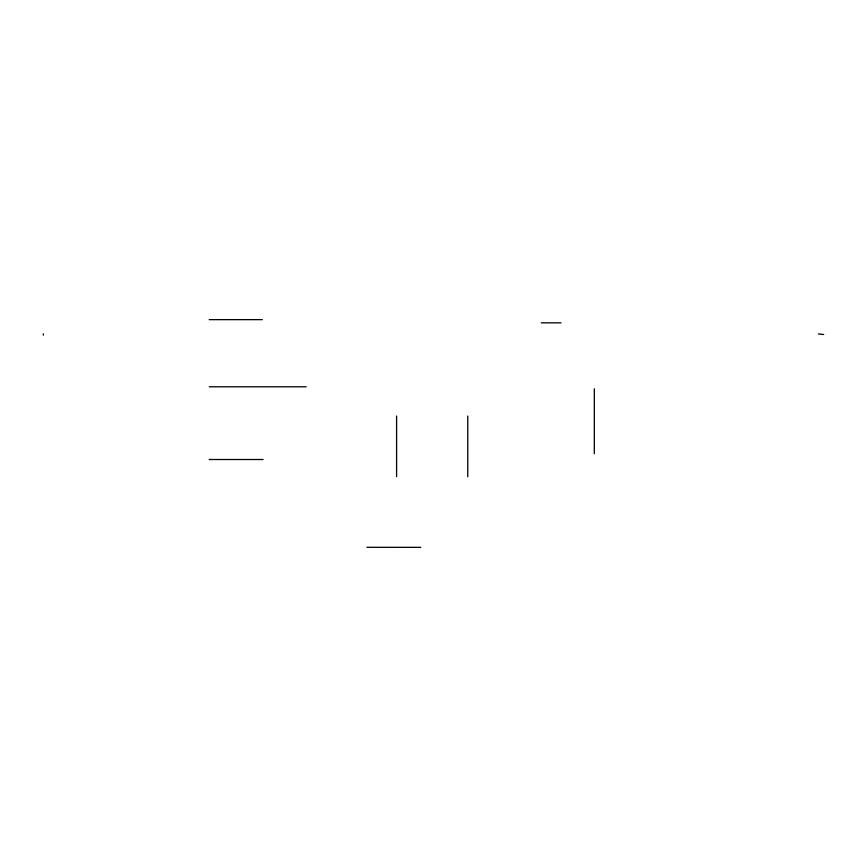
<?xml version="1.0" encoding="UTF-8"?>
<svg xmlns="http://www.w3.org/2000/svg" width="867" height="867" viewBox="0 0 867 867"><rect width="100%" height="100%" fill="white"/><g stroke="black" fill="none" stroke-linecap="round" stroke-linejoin="round"><path stroke-width="1.3" d="M209.207 319.641L262.354 319.641M541.279 322.838L560.992 322.838M209.207 386.79L306.203 386.79M209.207 459.51L263.102 459.51M366.904 547.305L420.788 547.359M818.394 333.947L823.65 334.51M594.318 388.774L594.318 453.734M467.757 416.03L467.757 476.709M396.587 416.03L396.587 476.709M43.35 333.838L43.35 335.139"/></g></svg>
